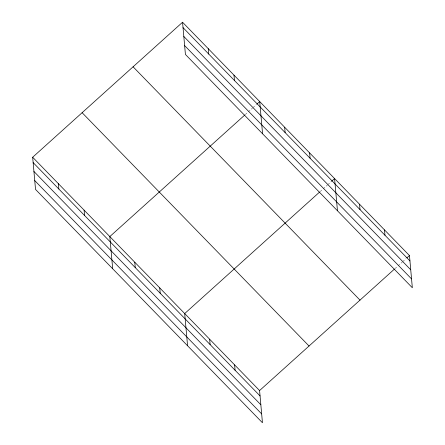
<?xml version="1.0" encoding="UTF-8"?>
<svg xmlns="http://www.w3.org/2000/svg" width="445" height="445" viewBox="0 0 445 445"><rect width="100%" height="100%" fill="white"/><g stroke="black" fill="none" stroke-linecap="round" stroke-linejoin="round"><path stroke-width="0.33" stroke-dasharray="2.23 1.67" d="M245.273 114.571L247.848 112.251M248.366 111.784L252.487 108.074M253.005 107.612L256.609 104.364M320.155 191.567L322.731 189.247M323.248 188.78L327.37 185.07M327.887 184.603L330.974 181.821M395.038 268.558L397.613 266.238M398.13 265.776L402.252 262.06M402.764 261.599L405.857 258.812"/><path stroke-width="0.67" d="M32.663 157.241L259.58 390.56L262.45 422.75L35.533 189.431L32.663 157.241L182.55 22.25L409.467 255.569L412.337 287.759L185.42 54.44L182.55 22.25M244.761 115.033L109.815 236.573L112.685 268.763M257.127 103.896L259.702 101.577L262.572 133.767M319.638 192.029L184.697 313.564L187.567 345.754M331.492 181.354L334.584 178.573L337.455 210.763M259.58 390.56L394.52 269.025M406.886 257.889L409.467 255.569M183.029 27.623L409.945 260.942M183.818 36.473L410.735 269.792M184.631 45.59L411.547 278.909M133.088 66.8L359.999 300.114M82.125 112.696L309.041 346.01M33.141 162.614L260.058 395.933M33.931 171.464L260.848 404.783M34.743 180.587L261.66 413.9M384.502 229.904L384.986 235.277M359.543 204.238L360.022 209.612M309.62 152.908L310.104 158.281M284.661 127.242L285.139 132.616M233.981 75.133L234.465 80.506M208.266 48.694L208.744 54.068M234.615 364.894L235.099 370.268M209.656 339.229L210.135 344.602M159.733 287.898L160.217 293.272M134.774 262.233L135.252 267.606M84.099 210.129L84.578 215.502M58.378 183.685L58.857 189.058"/></g></svg>
